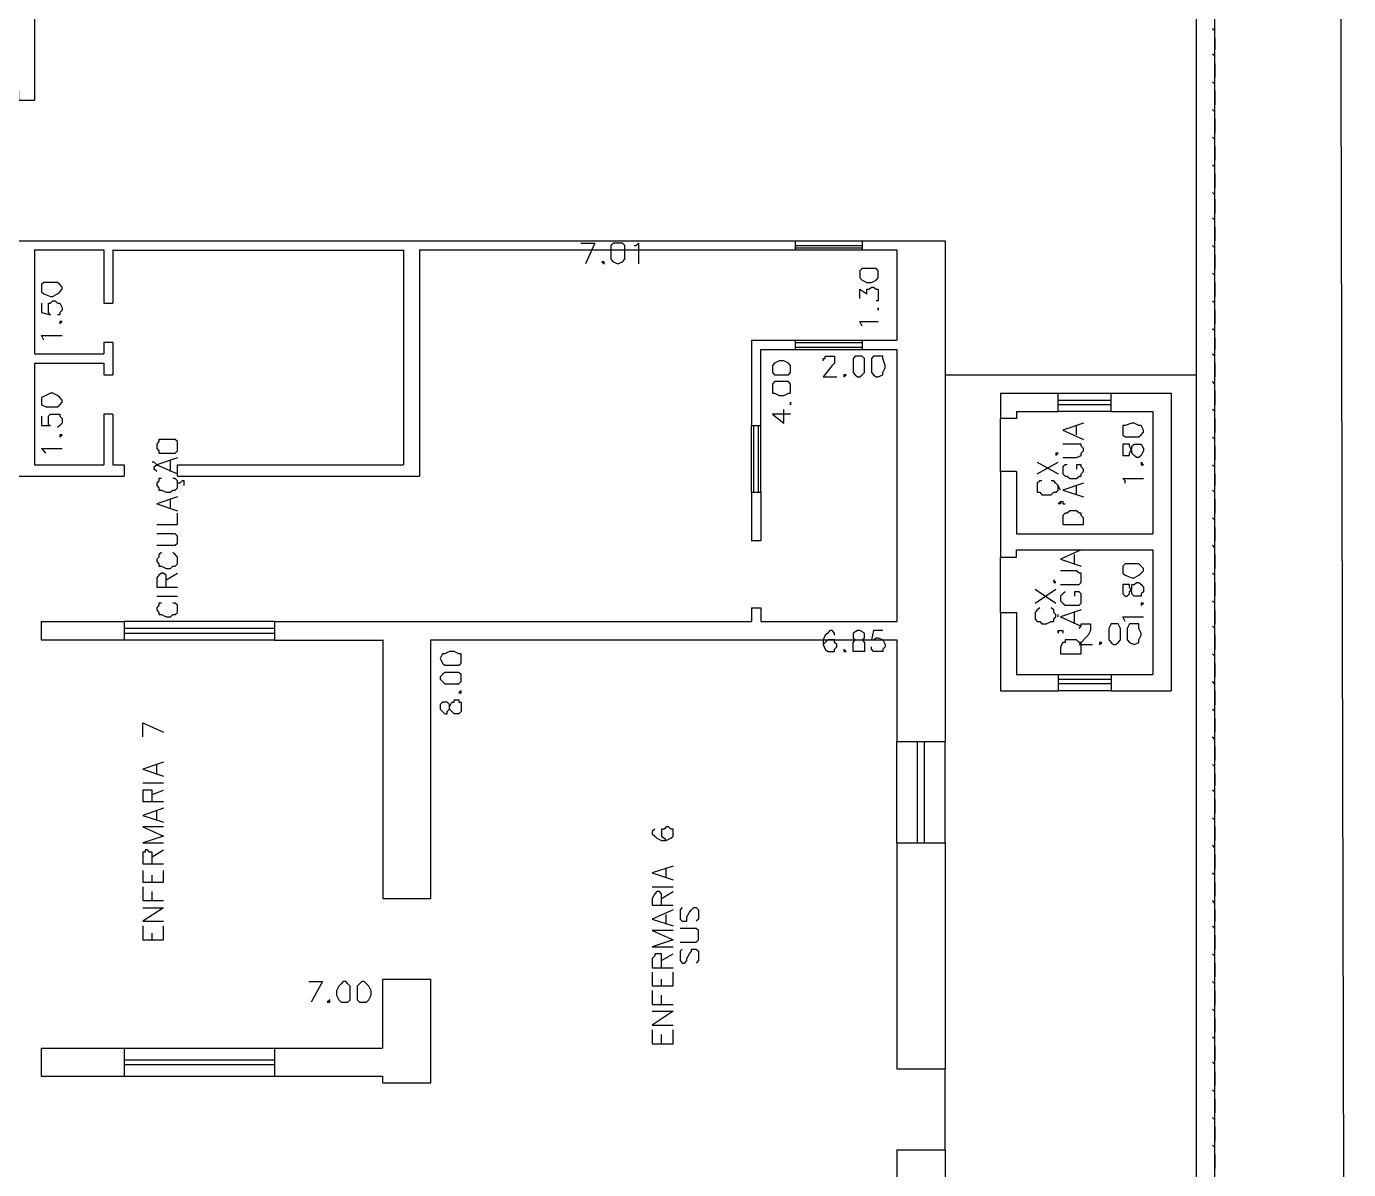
# Model space of a CAD drawing. Header units: millimetres. Extents: x -369 to -70, y -1414 to -1185.
# Drawn here: x -152.3 to -132.9, y -1323.17 to -1306.4 of the extents above; entities that cross this region are included whole.
import ezdxf

# ---------------------------------------------------------------- set-up
doc = ezdxf.new("R2010")
doc.units = ezdxf.units.MM
doc.header["$MEASUREMENT"] = 0
for name, color, linetype in [('10', 10, 'Continuous'), ('14', 14, 'Continuous'), ('50', 50, 'Continuous'), ('6', 6, 'Continuous'), ('8', 8, 'Continuous')]:
    doc.layers.add(name, color=color, linetype=linetype)

msp = doc.modelspace()

# ---------------------------------------------------------------- linework, layer by layer
at = {"layer": '10'}
for points in [[(-152.186, -1302.169), (-152.186, -1307.48)], [(-152.421, -1307.344), (-152.421, -1307.48), (-152.186, -1307.48)], [(-152.421, -1309.546), (-141.02, -1309.546)], [(-141.02, -1309.546), (-141.02, -1309.678)], [(-140.037, -1309.546), (-138.818, -1309.546)], [(-140.037, -1309.546), (-140.037, -1309.678)], [(-138.818, -1309.546), (-138.818, -1316.888)], [(-152.186, -1309.678), (-151.17, -1309.678)], [(-152.186, -1309.678), (-152.186, -1311.201)], [(-151.17, -1309.678), (-151.17, -1310.458)], [(-151.035, -1309.678), (-151.035, -1310.458)], [(-151.035, -1309.682), (-146.77, -1309.682)], [(-146.77, -1309.678), (-146.77, -1312.827)], [(-146.535, -1309.678), (-141.02, -1309.678)], [(-146.535, -1309.678), (-146.535, -1312.995)], [(-140.037, -1309.678), (-139.529, -1309.678)], [(-139.529, -1309.678), (-139.529, -1311.001)], [(-151.17, -1310.458), (-151.035, -1310.458)], [(-151.035, -1311.033), (-151.17, -1311.033), (-151.17, -1311.033), (-151.17, -1311.201)], [(-151.035, -1311.033), (-151.035, -1311.509)], [(-141.663, -1311.001), (-141.02, -1311.001)], [(-141.663, -1311.001), (-141.663, -1312.252), (-141.663, -1312.252), (-141.527, -1312.252), (-141.527, -1312.252), (-141.527, -1311.137)], [(-141.527, -1311.137), (-141.02, -1311.137)], [(-141.02, -1311.001), (-141.02, -1311.137)], [(-140.037, -1311.001), (-139.529, -1311.001)], [(-140.037, -1311.001), (-140.037, -1311.137)], [(-140.037, -1311.137), (-139.529, -1311.137)], [(-139.529, -1311.137), (-139.529, -1315.129)], [(-152.186, -1311.201), (-151.17, -1311.201)], [(-152.186, -1311.337), (-151.17, -1311.337)], [(-152.186, -1311.337), (-152.186, -1312.827)], [(-151.17, -1311.337), (-151.17, -1311.509), (-151.035, -1311.509)], [(-138.006, -1311.776), (-137.163, -1311.776)], [(-138.006, -1311.776), (-138.006, -1312.152)], [(-137.163, -1312.048), (-137.163, -1311.776)], [(-136.384, -1312.048), (-136.384, -1311.776)], [(-136.384, -1311.776), (-135.505, -1311.776)], [(-135.505, -1311.776), (-135.505, -1316.144)], [(-151.035, -1312.084), (-151.17, -1312.084), (-151.17, -1312.084), (-151.17, -1312.827)], [(-151.035, -1312.084), (-151.035, -1312.827)], [(-137.771, -1312.048), (-137.163, -1312.048)], [(-137.771, -1312.048), (-137.771, -1312.152)], [(-136.384, -1312.048), (-135.772, -1312.048)], [(-135.772, -1312.048), (-135.772, -1313.843)], [(-137.771, -1312.152), (-138.006, -1312.152)], [(-152.186, -1312.827), (-151.17, -1312.827)], [(-151.035, -1312.827), (-150.867, -1312.827), (-150.867, -1312.995)], [(-150.087, -1312.827), (-146.77, -1312.827)], [(-150.087, -1312.995), (-150.087, -1312.827)], [(-158.851, -1312.995), (-150.867, -1312.995)], [(-150.087, -1312.995), (-146.535, -1312.995)], [(-137.771, -1312.927), (-138.006, -1312.927), (-138.006, -1312.927), (-138.006, -1314.182), (-138.006, -1314.182), (-137.771, -1314.182), (-137.771, -1314.182), (-137.771, -1314.078)], [(-137.771, -1312.927), (-137.771, -1313.843)], [(-141.663, -1313.231), (-141.663, -1313.942)], [(-141.663, -1313.231), (-141.527, -1313.231), (-141.527, -1313.231), (-141.527, -1313.942), (-141.527, -1313.942), (-141.663, -1313.942)], [(-137.771, -1313.843), (-135.772, -1313.843)], [(-137.771, -1314.078), (-135.772, -1314.078)], [(-135.772, -1314.078), (-135.772, -1315.905)], [(-141.663, -1314.926), (-141.663, -1315.129)], [(-141.663, -1314.926), (-141.527, -1314.926), (-141.527, -1314.926), (-141.527, -1315.129)], [(-138.006, -1314.993), (-138.006, -1316.144)], [(-138.006, -1314.993), (-137.771, -1314.993), (-137.771, -1314.993), (-137.771, -1315.905)], [(-152.086, -1315.129), (-150.867, -1315.129)], [(-152.086, -1315.129), (-152.086, -1315.397)], [(-150.867, -1315.129), (-150.867, -1315.397)], [(-148.669, -1315.129), (-141.663, -1315.129)], [(-148.665, -1315.129), (-148.665, -1315.397)], [(-141.527, -1315.129), (-139.529, -1315.129)], [(-152.086, -1315.397), (-150.867, -1315.397)], [(-148.669, -1315.401), (-147.078, -1315.401)], [(-147.074, -1315.397), (-147.074, -1319.19), (-147.074, -1319.19), (-146.367, -1319.19), (-146.367, -1315.397)], [(-146.367, -1315.397), (-139.529, -1315.397)], [(-139.529, -1315.397), (-139.529, -1316.888)], [(-137.771, -1315.905), (-137.163, -1315.905)], [(-137.163, -1315.905), (-137.163, -1316.144)], [(-136.384, -1315.905), (-136.384, -1316.144)], [(-136.384, -1315.905), (-135.772, -1315.905)], [(-138.006, -1316.144), (-137.163, -1316.144)], [(-136.384, -1316.144), (-135.505, -1316.144)], [(-139.529, -1316.888), (-138.818, -1316.888)], [(-139.529, -1318.374), (-138.818, -1318.374)], [(-139.529, -1318.374), (-139.529, -1321.691)], [(-138.818, -1318.374), (-138.818, -1321.691)], [(-147.074, -1321.388), (-147.074, -1320.373), (-146.367, -1320.373)], [(-146.367, -1321.895), (-146.367, -1320.373)], [(-152.086, -1321.388), (-150.867, -1321.388)], [(-152.086, -1321.388), (-152.086, -1321.795)], [(-150.867, -1321.388), (-150.867, -1321.795)], [(-148.669, -1321.388), (-147.078, -1321.388)], [(-148.665, -1321.388), (-148.665, -1321.795)], [(-152.086, -1321.795), (-150.867, -1321.795)], [(-148.669, -1321.795), (-147.078, -1321.795)], [(-147.074, -1321.895), (-147.074, -1321.795)], [(-139.529, -1321.691), (-138.818, -1321.691)], [(-147.074, -1321.895), (-146.367, -1321.895)], [(-139.529, -1322.878), (-138.818, -1322.878)], [(-139.529, -1322.878), (-139.529, -1323.386)], [(-138.818, -1322.878), (-138.818, -1331.235)]]:
    msp.add_lwpolyline(points, dxfattribs=at)
at = {"layer": '14'}
msp.add_lwpolyline([(-133.067, -1284.809), (-132.899, -1353.802)], dxfattribs=at)
at = {"layer": '50'}
for points in [[(-144.165, -1309.578), (-143.961, -1309.578), (-143.961, -1309.578), (-144.097, -1309.882)], [(-143.625, -1309.578), (-143.693, -1309.578), (-143.725, -1309.614), (-143.725, -1309.714), (-143.725, -1309.746), (-143.725, -1309.814), (-143.693, -1309.85), (-143.625, -1309.882), (-143.557, -1309.85), (-143.521, -1309.814), (-143.521, -1309.746), (-143.521, -1309.714), (-143.521, -1309.614), (-143.557, -1309.578), (-143.625, -1309.578)], [(-143.386, -1309.614), (-143.354, -1309.614), (-143.318, -1309.578), (-143.318, -1309.882)], [(-143.825, -1309.85), (-143.861, -1309.85), (-143.825, -1309.882), (-143.825, -1309.85)], [(-140.073, -1310.054), (-140.073, -1310.086), (-140.037, -1310.122), (-139.969, -1310.154), (-139.901, -1310.154), (-139.833, -1310.122), (-139.801, -1310.086), (-139.801, -1310.054), (-139.801, -1310.018), (-139.801, -1309.986), (-139.833, -1309.95), (-139.901, -1309.95), (-139.969, -1309.95), (-140.037, -1309.95), (-140.073, -1309.986), (-140.073, -1310.018), (-140.073, -1310.054)], [(-152.082, -1310.254), (-152.082, -1310.29), (-152.05, -1310.322), (-151.95, -1310.358), (-151.914, -1310.358), (-151.846, -1310.322), (-151.814, -1310.29), (-151.778, -1310.254), (-151.778, -1310.222), (-151.814, -1310.186), (-151.846, -1310.154), (-151.914, -1310.154), (-151.95, -1310.154), (-152.05, -1310.154), (-152.082, -1310.186), (-152.082, -1310.222), (-152.082, -1310.254)], [(-140.073, -1310.39), (-140.073, -1310.254), (-139.969, -1310.322), (-139.969, -1310.29), (-139.969, -1310.254), (-139.937, -1310.254), (-139.901, -1310.222), (-139.869, -1310.222), (-139.833, -1310.254), (-139.801, -1310.254), (-139.801, -1310.322), (-139.801, -1310.358), (-139.801, -1310.39), (-139.801, -1310.426), (-139.833, -1310.426)], [(-152.082, -1310.458), (-152.082, -1310.593), (-151.95, -1310.629), (-151.982, -1310.593), (-151.982, -1310.561), (-151.982, -1310.526), (-151.982, -1310.458), (-151.95, -1310.458), (-151.914, -1310.426), (-151.882, -1310.426), (-151.846, -1310.458), (-151.814, -1310.458), (-151.778, -1310.526), (-151.778, -1310.561), (-151.814, -1310.593), (-151.814, -1310.629), (-151.846, -1310.629)], [(-139.801, -1310.526), (-139.801, -1310.561), (-139.801, -1310.526)], [(-151.814, -1310.729), (-151.814, -1310.761), (-151.778, -1310.729), (-151.814, -1310.729)], [(-140.037, -1310.797), (-140.037, -1310.797), (-140.073, -1310.729), (-139.801, -1310.729)], [(-152.05, -1311.001), (-152.05, -1311.001), (-152.082, -1310.933), (-151.778, -1310.933)], [(-141.355, -1311.441), (-141.355, -1311.473), (-141.323, -1311.509), (-141.255, -1311.509), (-141.188, -1311.509), (-141.12, -1311.509), (-141.088, -1311.473), (-141.088, -1311.441), (-141.088, -1311.405), (-141.088, -1311.373), (-141.12, -1311.337), (-141.188, -1311.305), (-141.255, -1311.305), (-141.323, -1311.337), (-141.355, -1311.373), (-141.355, -1311.405), (-141.355, -1311.441)], [(-140.612, -1311.305), (-140.612, -1311.269), (-140.58, -1311.269), (-140.58, -1311.237), (-140.544, -1311.237), (-140.476, -1311.237), (-140.444, -1311.237), (-140.444, -1311.269), (-140.444, -1311.305), (-140.444, -1311.337), (-140.476, -1311.373), (-140.612, -1311.541), (-140.408, -1311.541)], [(-140.105, -1311.237), (-140.14, -1311.237), (-140.172, -1311.269), (-140.172, -1311.373), (-140.172, -1311.405), (-140.172, -1311.473), (-140.14, -1311.509), (-140.105, -1311.541), (-140.073, -1311.541), (-140.037, -1311.509), (-140.005, -1311.473), (-140.005, -1311.405), (-140.005, -1311.373), (-140.005, -1311.269), (-140.037, -1311.237), (-140.073, -1311.237), (-140.105, -1311.237)], [(-139.833, -1311.237), (-139.869, -1311.237), (-139.901, -1311.269), (-139.901, -1311.373), (-139.901, -1311.405), (-139.901, -1311.473), (-139.869, -1311.509), (-139.833, -1311.541), (-139.801, -1311.541), (-139.733, -1311.509), (-139.733, -1311.473), (-139.701, -1311.405), (-139.701, -1311.373), (-139.733, -1311.269), (-139.733, -1311.237), (-139.801, -1311.237), (-139.833, -1311.237)], [(-140.308, -1311.509), (-140.308, -1311.509), (-140.308, -1311.541), (-140.272, -1311.509), (-140.308, -1311.509)], [(-141.355, -1311.708), (-141.355, -1311.776), (-141.323, -1311.776), (-141.255, -1311.812), (-141.188, -1311.812), (-141.12, -1311.776), (-141.088, -1311.776), (-141.088, -1311.708), (-141.088, -1311.676), (-141.088, -1311.645), (-141.12, -1311.609), (-141.188, -1311.609), (-141.255, -1311.609), (-141.323, -1311.609), (-141.355, -1311.645), (-141.355, -1311.676), (-141.355, -1311.708)], [(-152.082, -1311.912), (-152.082, -1311.948), (-152.018, -1311.98), (-151.95, -1311.98), (-151.914, -1311.98), (-151.846, -1311.98), (-151.814, -1311.948), (-151.778, -1311.912), (-151.778, -1311.88), (-151.814, -1311.844), (-151.846, -1311.812), (-151.914, -1311.776), (-151.95, -1311.776), (-152.018, -1311.812), (-152.082, -1311.844), (-152.082, -1311.88), (-152.082, -1311.912)], [(-141.088, -1311.912), (-141.088, -1311.948), (-141.088, -1311.912)], [(-152.082, -1312.116), (-152.082, -1312.252), (-151.95, -1312.252), (-151.982, -1312.252), (-151.982, -1312.216), (-151.982, -1312.152), (-151.982, -1312.116), (-151.95, -1312.084), (-151.914, -1312.084), (-151.882, -1312.084), (-151.814, -1312.084), (-151.814, -1312.116), (-151.778, -1312.152), (-151.778, -1312.216), (-151.814, -1312.252), (-151.846, -1312.284)], [(-141.088, -1312.084), (-141.355, -1312.084), (-141.355, -1312.084), (-141.188, -1312.216), (-141.188, -1312.016)], [(-136.788, -1312.216), (-137.095, -1312.32), (-137.095, -1312.32), (-136.788, -1312.456)], [(-136.891, -1312.388), (-136.891, -1312.252)], [(-136.212, -1312.352), (-136.212, -1312.388), (-136.18, -1312.42), (-136.08, -1312.42), (-136.044, -1312.42), (-135.976, -1312.42), (-135.944, -1312.388), (-135.908, -1312.352), (-135.908, -1312.32), (-135.944, -1312.252), (-135.976, -1312.252), (-136.044, -1312.216), (-136.08, -1312.216), (-136.18, -1312.252), (-136.212, -1312.252), (-136.212, -1312.32), (-136.212, -1312.352)], [(-151.814, -1312.388), (-151.814, -1312.42), (-151.778, -1312.388), (-151.814, -1312.388)], [(-150.391, -1312.592), (-150.359, -1312.624), (-150.359, -1312.66), (-150.323, -1312.66), (-150.255, -1312.66), (-150.187, -1312.66), (-150.155, -1312.66), (-150.119, -1312.66), (-150.087, -1312.624), (-150.087, -1312.592), (-150.087, -1312.524), (-150.087, -1312.488), (-150.119, -1312.456), (-150.155, -1312.456), (-150.187, -1312.456), (-150.255, -1312.456), (-150.323, -1312.456), (-150.359, -1312.456), (-150.359, -1312.488), (-150.391, -1312.524), (-150.391, -1312.592)], [(-152.018, -1312.66), (-152.05, -1312.624), (-152.082, -1312.592), (-151.778, -1312.592)], [(-137.195, -1312.66), (-137.195, -1312.692), (-137.163, -1312.66), (-137.195, -1312.66)], [(-137.095, -1312.724), (-136.891, -1312.724), (-136.824, -1312.692), (-136.824, -1312.66), (-136.788, -1312.624), (-136.788, -1312.592), (-136.824, -1312.556), (-136.824, -1312.524), (-136.891, -1312.524), (-137.095, -1312.524)], [(-136.212, -1312.624), (-136.212, -1312.692), (-136.18, -1312.692), (-136.148, -1312.692), (-136.112, -1312.692), (-136.112, -1312.66), (-136.08, -1312.592), (-136.08, -1312.556), (-136.044, -1312.524), (-136.012, -1312.524), (-135.976, -1312.524), (-135.944, -1312.524), (-135.908, -1312.592), (-135.908, -1312.624), (-135.944, -1312.692), (-135.976, -1312.724), (-136.012, -1312.724), (-136.044, -1312.692), (-136.08, -1312.66), (-136.08, -1312.624), (-136.112, -1312.556), (-136.112, -1312.524), (-136.148, -1312.524), (-136.18, -1312.524), (-136.212, -1312.524), (-136.212, -1312.592), (-136.212, -1312.624)], [(-150.391, -1312.927), (-150.427, -1312.895), (-150.427, -1312.895), (-150.427, -1312.859), (-150.427, -1312.859), (-150.427, -1312.859), (-150.391, -1312.827), (-150.427, -1312.791), (-150.459, -1312.791)], [(-150.087, -1312.728), (-150.391, -1312.827), (-150.391, -1312.827), (-150.087, -1312.963)], [(-150.187, -1312.927), (-150.187, -1312.76)], [(-137.467, -1312.963), (-137.163, -1312.791)], [(-137.467, -1312.791), (-137.163, -1312.963)], [(-137.027, -1312.827), (-137.059, -1312.827), (-137.095, -1312.859), (-137.095, -1312.895), (-137.095, -1312.927), (-137.095, -1312.963), (-137.059, -1312.995), (-137.027, -1312.995), (-136.991, -1313.031), (-136.891, -1313.031), (-136.855, -1312.995), (-136.824, -1312.995), (-136.824, -1312.963), (-136.788, -1312.927), (-136.788, -1312.895), (-136.824, -1312.859), (-136.824, -1312.827), (-136.855, -1312.827), (-136.891, -1312.827), (-136.891, -1312.827), (-136.891, -1312.895)], [(-135.944, -1312.827), (-135.944, -1312.827), (-135.908, -1312.827), (-135.944, -1312.791), (-135.944, -1312.827)], [(-150.323, -1313.031), (-150.359, -1313.031), (-150.359, -1313.063), (-150.391, -1313.099), (-150.391, -1313.131), (-150.359, -1313.167), (-150.359, -1313.199), (-150.323, -1313.199), (-150.255, -1313.231), (-150.187, -1313.231), (-150.155, -1313.199), (-150.119, -1313.199), (-150.087, -1313.167), (-150.087, -1313.131), (-150.087, -1313.099), (-150.087, -1313.063), (-150.119, -1313.031), (-150.155, -1313.031)], [(-149.988, -1313.131), (-149.988, -1313.131), (-149.988, -1313.099), (-149.988, -1313.063), (-150.02, -1313.063), (-150.051, -1313.099), (-150.087, -1313.099)], [(-137.399, -1313.063), (-137.431, -1313.063), (-137.467, -1313.099), (-137.467, -1313.131), (-137.467, -1313.199), (-137.467, -1313.231), (-137.431, -1313.231), (-137.399, -1313.267), (-137.363, -1313.267), (-137.295, -1313.267), (-137.263, -1313.267), (-137.227, -1313.231), (-137.195, -1313.231), (-137.163, -1313.199), (-137.163, -1313.131), (-137.195, -1313.099), (-137.227, -1313.063), (-137.263, -1313.063)], [(-136.18, -1313.099), (-136.18, -1313.063), (-136.212, -1313.031), (-135.908, -1313.031)], [(-137.127, -1313.199), (-137.163, -1313.131)], [(-136.788, -1313.099), (-137.095, -1313.199), (-137.095, -1313.199), (-136.788, -1313.299)], [(-136.891, -1313.267), (-136.891, -1313.131)], [(-150.087, -1313.299), (-150.391, -1313.403), (-150.391, -1313.403), (-150.087, -1313.503)], [(-150.187, -1313.471), (-150.187, -1313.335)], [(-137.127, -1313.367), (-137.127, -1313.403), (-137.163, -1313.403), (-137.127, -1313.367), (-137.095, -1313.367), (-137.095, -1313.403), (-137.059, -1313.403)], [(-150.391, -1313.707), (-150.087, -1313.707), (-150.087, -1313.539)], [(-137.095, -1313.707), (-136.788, -1313.707), (-136.788, -1313.707), (-136.788, -1313.607), (-136.824, -1313.571), (-136.824, -1313.539), (-136.855, -1313.539), (-136.891, -1313.503), (-136.991, -1313.503), (-137.027, -1313.539), (-137.059, -1313.539), (-137.095, -1313.571), (-137.095, -1313.607), (-137.095, -1313.707)], [(-150.391, -1314.01), (-150.187, -1314.01), (-150.119, -1314.01), (-150.087, -1313.978), (-150.087, -1313.942), (-150.087, -1313.91), (-150.087, -1313.874), (-150.119, -1313.843), (-150.187, -1313.843), (-150.391, -1313.843)], [(-150.323, -1314.114), (-150.359, -1314.146), (-150.359, -1314.182), (-150.391, -1314.214), (-150.391, -1314.246), (-150.359, -1314.282), (-150.359, -1314.314), (-150.323, -1314.314), (-150.255, -1314.35), (-150.187, -1314.35), (-150.155, -1314.314), (-150.119, -1314.314), (-150.087, -1314.282), (-150.087, -1314.246), (-150.087, -1314.214), (-150.087, -1314.182), (-150.119, -1314.146), (-150.155, -1314.114)], [(-136.824, -1314.078), (-137.127, -1314.214), (-137.127, -1314.214), (-136.824, -1314.314)], [(-136.923, -1314.282), (-136.923, -1314.146)], [(-150.255, -1314.622), (-150.255, -1314.486), (-150.255, -1314.45), (-150.291, -1314.418), (-150.323, -1314.418), (-150.359, -1314.45), (-150.391, -1314.486), (-150.391, -1314.622), (-150.391, -1314.622), (-150.087, -1314.622)], [(-150.255, -1314.518), (-150.087, -1314.418)], [(-137.127, -1314.586), (-136.891, -1314.586), (-136.855, -1314.586), (-136.824, -1314.554), (-136.824, -1314.518), (-136.824, -1314.486), (-136.824, -1314.418), (-136.855, -1314.418), (-136.891, -1314.382), (-137.127, -1314.382)], [(-136.212, -1314.382), (-136.212, -1314.418), (-136.18, -1314.45), (-136.08, -1314.486), (-136.044, -1314.486), (-135.976, -1314.45), (-135.944, -1314.418), (-135.908, -1314.382), (-135.908, -1314.35), (-135.944, -1314.314), (-135.976, -1314.282), (-136.044, -1314.282), (-136.08, -1314.282), (-136.18, -1314.282), (-136.212, -1314.314), (-136.212, -1314.35), (-136.212, -1314.382)], [(-137.227, -1314.554), (-137.227, -1314.554), (-137.195, -1314.554), (-137.227, -1314.518), (-137.227, -1314.554)], [(-136.212, -1314.69), (-136.212, -1314.722), (-136.18, -1314.754), (-136.148, -1314.754), (-136.112, -1314.722), (-136.112, -1314.69), (-136.08, -1314.654), (-136.08, -1314.586), (-136.044, -1314.586), (-136.012, -1314.554), (-135.976, -1314.554), (-135.944, -1314.586), (-135.908, -1314.622), (-135.908, -1314.69), (-135.944, -1314.722), (-135.944, -1314.754), (-135.976, -1314.754), (-136.012, -1314.754), (-136.044, -1314.754), (-136.08, -1314.722), (-136.08, -1314.69), (-136.112, -1314.622), (-136.112, -1314.586), (-136.148, -1314.586), (-136.18, -1314.586), (-136.212, -1314.586), (-136.212, -1314.622), (-136.212, -1314.69)], [(-150.391, -1314.758), (-150.087, -1314.758)], [(-137.499, -1314.858), (-137.195, -1314.654)], [(-137.499, -1314.654), (-137.195, -1314.858)], [(-137.059, -1314.69), (-137.059, -1314.69), (-137.095, -1314.722), (-137.127, -1314.754), (-137.127, -1314.822), (-137.095, -1314.858), (-137.059, -1314.89), (-136.991, -1314.89), (-136.923, -1314.89), (-136.891, -1314.89), (-136.855, -1314.89), (-136.824, -1314.858), (-136.824, -1314.822), (-136.824, -1314.754), (-136.824, -1314.722), (-136.855, -1314.69), (-136.891, -1314.69), (-136.923, -1314.69), (-136.923, -1314.69), (-136.923, -1314.754)], [(-150.323, -1314.858), (-150.359, -1314.858), (-150.359, -1314.89), (-150.391, -1314.926), (-150.391, -1314.958), (-150.359, -1314.993), (-150.359, -1315.025), (-150.323, -1315.025), (-150.255, -1315.061), (-150.187, -1315.061), (-150.155, -1315.025), (-150.119, -1315.025), (-150.087, -1314.993), (-150.087, -1314.958), (-150.087, -1314.926), (-150.087, -1314.89), (-150.119, -1314.858), (-150.155, -1314.858)], [(-137.431, -1314.926), (-137.467, -1314.958), (-137.499, -1314.993), (-137.499, -1315.025), (-137.499, -1315.061), (-137.499, -1315.093), (-137.467, -1315.129), (-137.431, -1315.129), (-137.399, -1315.161), (-137.331, -1315.161), (-137.263, -1315.129), (-137.227, -1315.129), (-137.227, -1315.093), (-137.195, -1315.061), (-137.195, -1315.025), (-137.227, -1314.993), (-137.227, -1314.958), (-137.263, -1314.926)], [(-137.163, -1315.061), (-137.163, -1315.025)], [(-136.824, -1314.958), (-137.127, -1315.061), (-137.127, -1315.061), (-136.824, -1315.197)], [(-136.923, -1315.161), (-136.923, -1314.993)], [(-135.944, -1314.858), (-135.944, -1314.89), (-135.908, -1314.858), (-135.944, -1314.858)], [(-136.855, -1315.229), (-136.855, -1315.229), (-136.824, -1315.197), (-136.824, -1315.161), (-136.788, -1315.161), (-136.72, -1315.161), (-136.688, -1315.161), (-136.688, -1315.197), (-136.688, -1315.229), (-136.688, -1315.261), (-136.72, -1315.329), (-136.855, -1315.465), (-136.656, -1315.465)], [(-136.348, -1315.161), (-136.384, -1315.161), (-136.416, -1315.229), (-136.416, -1315.297), (-136.416, -1315.329), (-136.416, -1315.397), (-136.384, -1315.433), (-136.348, -1315.465), (-136.316, -1315.465), (-136.28, -1315.433), (-136.248, -1315.397), (-136.248, -1315.329), (-136.248, -1315.297), (-136.248, -1315.229), (-136.28, -1315.161), (-136.316, -1315.161), (-136.348, -1315.161)], [(-136.18, -1315.129), (-136.18, -1315.129), (-136.212, -1315.061), (-135.908, -1315.061)], [(-136.044, -1315.161), (-136.112, -1315.161), (-136.148, -1315.229), (-136.148, -1315.297), (-136.148, -1315.329), (-136.148, -1315.397), (-136.112, -1315.433), (-136.044, -1315.465), (-135.976, -1315.433), (-135.976, -1315.397), (-135.944, -1315.329), (-135.944, -1315.297), (-135.976, -1315.229), (-135.976, -1315.161), (-136.044, -1315.161)], [(-140.444, -1315.329), (-140.444, -1315.297), (-140.476, -1315.261), (-140.512, -1315.261), (-140.544, -1315.297), (-140.58, -1315.329), (-140.612, -1315.397), (-140.612, -1315.465), (-140.58, -1315.533), (-140.544, -1315.569), (-140.512, -1315.569), (-140.444, -1315.569), (-140.444, -1315.533), (-140.408, -1315.501), (-140.408, -1315.465), (-140.444, -1315.433), (-140.444, -1315.397), (-140.512, -1315.397), (-140.544, -1315.397), (-140.58, -1315.433), (-140.612, -1315.465)], [(-140.105, -1315.261), (-140.172, -1315.297), (-140.172, -1315.329), (-140.172, -1315.365), (-140.14, -1315.397), (-140.073, -1315.397), (-140.037, -1315.397), (-140.005, -1315.433), (-140.005, -1315.465), (-140.005, -1315.501), (-140.005, -1315.533), (-140.005, -1315.569), (-140.073, -1315.569), (-140.105, -1315.569), (-140.172, -1315.569), (-140.172, -1315.533), (-140.172, -1315.501), (-140.172, -1315.465), (-140.172, -1315.433), (-140.14, -1315.397), (-140.105, -1315.397), (-140.037, -1315.397), (-140.005, -1315.365), (-140.005, -1315.329), (-140.005, -1315.297), (-140.073, -1315.261), (-140.105, -1315.261)], [(-139.733, -1315.261), (-139.869, -1315.261), (-139.901, -1315.397), (-139.869, -1315.397), (-139.833, -1315.365), (-139.801, -1315.365), (-139.733, -1315.397), (-139.701, -1315.465), (-139.701, -1315.501), (-139.733, -1315.533), (-139.733, -1315.569), (-139.801, -1315.569), (-139.833, -1315.569), (-139.869, -1315.569), (-139.901, -1315.533), (-139.901, -1315.501)], [(-137.163, -1315.261), (-137.163, -1315.261), (-137.163, -1315.297), (-137.163, -1315.261), (-137.127, -1315.261), (-137.095, -1315.261), (-137.095, -1315.297)], [(-137.127, -1315.601), (-136.824, -1315.601), (-136.824, -1315.601), (-136.824, -1315.501), (-136.824, -1315.433), (-136.855, -1315.433), (-136.891, -1315.397), (-136.923, -1315.397), (-136.991, -1315.397), (-137.059, -1315.397), (-137.059, -1315.433), (-137.095, -1315.433), (-137.127, -1315.501), (-137.127, -1315.601)], [(-146.231, -1315.669), (-146.195, -1315.737), (-146.163, -1315.769), (-146.095, -1315.769), (-146.027, -1315.769), (-145.959, -1315.769), (-145.923, -1315.737), (-145.923, -1315.669), (-145.923, -1315.601), (-145.959, -1315.601), (-146.027, -1315.569), (-146.095, -1315.569), (-146.163, -1315.601), (-146.195, -1315.601), (-146.231, -1315.669)], [(-140.308, -1315.533), (-140.308, -1315.569), (-140.272, -1315.569), (-140.308, -1315.533)], [(-136.552, -1315.433), (-136.552, -1315.433), (-136.552, -1315.465), (-136.52, -1315.433), (-136.552, -1315.433)], [(-146.231, -1315.973), (-146.195, -1316.009), (-146.163, -1316.041), (-146.095, -1316.041), (-146.027, -1316.041), (-145.959, -1316.041), (-145.923, -1316.009), (-145.923, -1315.973), (-145.923, -1315.941), (-145.923, -1315.905), (-145.959, -1315.873), (-146.027, -1315.873), (-146.095, -1315.873), (-146.163, -1315.873), (-146.195, -1315.905), (-146.231, -1315.941), (-146.231, -1315.973)], [(-145.959, -1316.176), (-145.923, -1316.176), (-145.923, -1316.144), (-145.959, -1316.176)], [(-146.231, -1316.412), (-146.195, -1316.448), (-146.163, -1316.48), (-146.127, -1316.48), (-146.127, -1316.448), (-146.095, -1316.412), (-146.095, -1316.38), (-146.059, -1316.312), (-146.027, -1316.312), (-146.027, -1316.276), (-145.959, -1316.276), (-145.959, -1316.312), (-145.923, -1316.312), (-145.923, -1316.344), (-145.923, -1316.412), (-145.923, -1316.448), (-145.959, -1316.48), (-146.027, -1316.48), (-146.059, -1316.448), (-146.095, -1316.412), (-146.095, -1316.344), (-146.127, -1316.312), (-146.163, -1316.312), (-146.195, -1316.312), (-146.231, -1316.344), (-146.231, -1316.412)], [(-150.595, -1316.82), (-150.595, -1316.616), (-150.595, -1316.616), (-150.291, -1316.752)], [(-150.291, -1317.191), (-150.595, -1317.295), (-150.595, -1317.295), (-150.291, -1317.395)], [(-150.391, -1317.359), (-150.391, -1317.227)], [(-150.595, -1317.495), (-150.291, -1317.495)], [(-150.459, -1317.767), (-150.459, -1317.667), (-150.459, -1317.599), (-150.495, -1317.599), (-150.527, -1317.599), (-150.563, -1317.599), (-150.595, -1317.599), (-150.595, -1317.667), (-150.595, -1317.767), (-150.595, -1317.767), (-150.291, -1317.767)], [(-150.459, -1317.667), (-150.291, -1317.599)], [(-150.291, -1317.867), (-150.595, -1317.971), (-150.595, -1317.971), (-150.291, -1318.071)], [(-150.391, -1318.039), (-150.391, -1317.903)], [(-150.291, -1318.139), (-150.595, -1318.139), (-150.595, -1318.139), (-150.291, -1318.274), (-150.291, -1318.274), (-150.595, -1318.374), (-150.595, -1318.374), (-150.291, -1318.374)], [(-143.082, -1318.175), (-143.082, -1318.175), (-143.118, -1318.207), (-143.118, -1318.243), (-143.082, -1318.274), (-143.05, -1318.306), (-142.982, -1318.342), (-142.914, -1318.342), (-142.846, -1318.306), (-142.81, -1318.274), (-142.81, -1318.243), (-142.81, -1318.175), (-142.846, -1318.175), (-142.878, -1318.139), (-142.914, -1318.139), (-142.946, -1318.175), (-142.982, -1318.175), (-142.982, -1318.243), (-142.982, -1318.274), (-142.946, -1318.306), (-142.914, -1318.342)], [(-150.459, -1318.682), (-150.459, -1318.546), (-150.459, -1318.51), (-150.495, -1318.51), (-150.527, -1318.478), (-150.563, -1318.478), (-150.563, -1318.51), (-150.595, -1318.51), (-150.595, -1318.546), (-150.595, -1318.682), (-150.595, -1318.682), (-150.291, -1318.682)], [(-150.459, -1318.578), (-150.291, -1318.478)], [(-142.81, -1318.714), (-143.118, -1318.814), (-143.118, -1318.814), (-142.81, -1318.918)], [(-150.595, -1318.782), (-150.595, -1318.95), (-150.595, -1318.95), (-150.291, -1318.95)], [(-150.459, -1318.95), (-150.459, -1318.85)], [(-150.291, -1318.95), (-150.291, -1318.782)], [(-142.914, -1318.882), (-142.914, -1318.75)], [(-150.595, -1319.018), (-150.595, -1319.222), (-150.595, -1319.222), (-150.291, -1319.222)], [(-150.459, -1319.222), (-150.459, -1319.086)], [(-143.118, -1319.018), (-142.81, -1319.018)], [(-142.982, -1319.29), (-142.982, -1319.19), (-142.982, -1319.122), (-143.014, -1319.086), (-143.05, -1319.086), (-143.082, -1319.122), (-143.118, -1319.19), (-143.118, -1319.29), (-143.118, -1319.29), (-142.81, -1319.29)], [(-142.982, -1319.19), (-142.81, -1319.086)], [(-150.595, -1319.326), (-150.291, -1319.326), (-150.291, -1319.326), (-150.595, -1319.525), (-150.595, -1319.525), (-150.291, -1319.525)], [(-142.81, -1319.358), (-143.118, -1319.493), (-143.118, -1319.493), (-142.81, -1319.593)], [(-142.914, -1319.561), (-142.914, -1319.425)], [(-142.678, -1319.322), (-142.71, -1319.358), (-142.71, -1319.389), (-142.71, -1319.457), (-142.71, -1319.493), (-142.678, -1319.525), (-142.642, -1319.525), (-142.61, -1319.525), (-142.61, -1319.493), (-142.61, -1319.457), (-142.574, -1319.389), (-142.542, -1319.358), (-142.506, -1319.322), (-142.474, -1319.322), (-142.438, -1319.358), (-142.438, -1319.389), (-142.438, -1319.457), (-142.438, -1319.493), (-142.474, -1319.525)], [(-150.595, -1319.593), (-150.595, -1319.797), (-150.595, -1319.797), (-150.291, -1319.797)], [(-150.291, -1319.797), (-150.291, -1319.593)], [(-142.81, -1319.661), (-143.118, -1319.661), (-143.118, -1319.661), (-142.81, -1319.797), (-142.81, -1319.797), (-143.118, -1319.897), (-143.118, -1319.897), (-142.81, -1319.897)], [(-142.71, -1319.829), (-142.506, -1319.829), (-142.474, -1319.829), (-142.438, -1319.797), (-142.438, -1319.729), (-142.438, -1319.661), (-142.474, -1319.629), (-142.506, -1319.629), (-142.71, -1319.629)], [(-150.459, -1319.797), (-150.459, -1319.697)], [(-142.982, -1320.205), (-142.982, -1320.069), (-142.982, -1320.033), (-142.982, -1320.001), (-143.014, -1320.001), (-143.05, -1320.001), (-143.082, -1320.001), (-143.082, -1320.033), (-143.118, -1320.069), (-143.118, -1320.205), (-143.118, -1320.205), (-142.81, -1320.205)], [(-142.982, -1320.101), (-142.81, -1320.001)], [(-142.678, -1319.933), (-142.71, -1319.965), (-142.71, -1320.001), (-142.71, -1320.069), (-142.71, -1320.101), (-142.678, -1320.137), (-142.642, -1320.137), (-142.61, -1320.101), (-142.61, -1320.069), (-142.574, -1320.001), (-142.542, -1319.965), (-142.542, -1319.933), (-142.506, -1319.933), (-142.474, -1319.933), (-142.438, -1319.965), (-142.438, -1320.001), (-142.438, -1320.069), (-142.438, -1320.101), (-142.474, -1320.137)], [(-148.161, -1320.409), (-147.957, -1320.409), (-147.957, -1320.409), (-148.125, -1320.712)], [(-147.654, -1320.409), (-147.686, -1320.441), (-147.718, -1320.476), (-147.754, -1320.544), (-147.754, -1320.608), (-147.718, -1320.676), (-147.686, -1320.712), (-147.654, -1320.712), (-147.618, -1320.712), (-147.586, -1320.712), (-147.55, -1320.676), (-147.55, -1320.608), (-147.55, -1320.544), (-147.55, -1320.476), (-147.586, -1320.441), (-147.618, -1320.409), (-147.654, -1320.409)], [(-147.382, -1320.409), (-147.414, -1320.441), (-147.45, -1320.476), (-147.45, -1320.544), (-147.45, -1320.608), (-147.45, -1320.676), (-147.414, -1320.712), (-147.382, -1320.712), (-147.346, -1320.712), (-147.314, -1320.712), (-147.278, -1320.676), (-147.246, -1320.608), (-147.246, -1320.544), (-147.278, -1320.476), (-147.314, -1320.441), (-147.346, -1320.409), (-147.382, -1320.409)], [(-143.118, -1320.273), (-143.118, -1320.472), (-143.118, -1320.472), (-142.81, -1320.472)], [(-142.982, -1320.472), (-142.982, -1320.373)], [(-142.81, -1320.472), (-142.81, -1320.273)], [(-143.118, -1320.54), (-143.118, -1320.744), (-143.118, -1320.744), (-142.81, -1320.744)], [(-142.982, -1320.744), (-142.982, -1320.608)], [(-147.853, -1320.676), (-147.889, -1320.712), (-147.853, -1320.712), (-147.853, -1320.676)], [(-143.118, -1320.844), (-142.81, -1320.844), (-142.81, -1320.844), (-143.118, -1321.048), (-143.118, -1321.048), (-142.81, -1321.048)], [(-143.118, -1321.116), (-143.118, -1321.32), (-143.118, -1321.32), (-142.81, -1321.32)], [(-142.982, -1321.32), (-142.982, -1321.184)], [(-142.81, -1321.32), (-142.81, -1321.116)]]:
    msp.add_lwpolyline(points, dxfattribs=at)
at = {"layer": '6'}
for points in [[(-135.133, -1331.235), (-135.133, -1303.828)], [(-134.861, -1331.235), (-134.861, -1303.828)], [(-134.861, -1306.465), (-134.897, -1306.433)], [(-134.861, -1306.569), (-134.861, -1306.737)], [(-134.861, -1306.837), (-134.897, -1306.805)], [(-134.861, -1306.941), (-134.861, -1307.145)], [(-134.861, -1307.245), (-134.897, -1307.213)], [(-134.861, -1307.344), (-134.861, -1307.548)], [(-134.861, -1307.652), (-134.897, -1307.616)], [(-134.861, -1307.752), (-134.861, -1307.956)], [(-134.861, -1308.056), (-134.897, -1308.024)], [(-134.861, -1308.16), (-134.861, -1308.36)], [(-134.861, -1308.463), (-134.897, -1308.427)], [(-134.861, -1308.563), (-134.861, -1308.767)], [(-134.861, -1308.867), (-134.897, -1308.835)], [(-134.861, -1308.935), (-134.861, -1309.139)], [(-134.861, -1309.243), (-134.897, -1309.207)], [(-134.861, -1309.343), (-134.861, -1309.546)], [(-134.861, -1309.646), (-134.897, -1309.614)], [(-134.861, -1309.75), (-134.861, -1309.95)], [(-134.861, -1310.054), (-134.897, -1310.018)], [(-134.861, -1310.154), (-134.861, -1310.358)], [(-134.861, -1310.458), (-134.897, -1310.426)], [(-134.861, -1310.561), (-134.861, -1310.765)], [(-134.861, -1310.865), (-134.897, -1310.833)], [(-134.861, -1310.965), (-134.861, -1311.137)], [(-134.861, -1311.237), (-134.897, -1311.205)], [(-134.861, -1311.341), (-134.861, -1311.541)], [(-138.818, -1311.509), (-135.133, -1311.509)], [(-134.861, -1311.645), (-134.897, -1311.609)], [(-134.861, -1311.744), (-134.861, -1311.948)], [(-134.861, -1312.048), (-134.897, -1312.016)], [(-138.006, -1312.927), (-138.006, -1312.152)], [(-134.861, -1312.152), (-134.861, -1312.356)], [(-134.861, -1312.456), (-134.897, -1312.424)], [(-134.861, -1312.556), (-134.861, -1312.76)], [(-134.861, -1312.863), (-134.897, -1312.827)], [(-134.861, -1312.963), (-134.861, -1313.131)], [(-134.861, -1313.235), (-134.897, -1313.199)], [(-134.861, -1313.335), (-134.861, -1313.539)], [(-134.861, -1313.639), (-134.897, -1313.607)], [(-134.861, -1313.743), (-134.861, -1313.946)], [(-134.861, -1314.046), (-134.897, -1314.01)], [(-138.006, -1314.993), (-138.006, -1314.182)], [(-134.861, -1314.146), (-134.861, -1314.35)], [(-134.861, -1314.454), (-134.897, -1314.418)], [(-134.861, -1314.554), (-134.861, -1314.758)], [(-134.861, -1314.858), (-134.897, -1314.826)], [(-134.861, -1314.961), (-134.861, -1315.161)], [(-134.861, -1315.229), (-134.897, -1315.197)], [(-134.861, -1315.333), (-134.861, -1315.537)], [(-134.861, -1315.637), (-134.897, -1315.601)], [(-134.861, -1315.737), (-134.861, -1315.941)], [(-134.861, -1316.045), (-134.897, -1316.009)], [(-134.861, -1316.144), (-134.861, -1316.348)], [(-134.861, -1316.448), (-134.897, -1316.416)], [(-134.861, -1316.552), (-134.861, -1316.752)], [(-134.861, -1316.856), (-134.897, -1316.82)], [(-134.861, -1316.956), (-134.861, -1317.16)], [(-134.861, -1317.259), (-134.897, -1317.227)], [(-134.861, -1317.363), (-134.861, -1317.531)], [(-134.861, -1317.631), (-134.897, -1317.599)], [(-134.861, -1317.735), (-134.861, -1317.939)], [(-134.861, -1318.039), (-134.897, -1318.007)], [(-134.861, -1318.139), (-134.861, -1318.342)], [(-134.861, -1318.446), (-134.897, -1318.41)], [(-134.861, -1318.546), (-134.861, -1318.75)], [(-134.861, -1318.85), (-134.897, -1318.818)], [(-134.861, -1318.954), (-134.861, -1319.154)], [(-134.861, -1319.258), (-134.897, -1319.222)], [(-134.861, -1319.358), (-134.861, -1319.529)], [(-134.861, -1319.629), (-134.897, -1319.597)], [(-134.861, -1319.729), (-134.861, -1319.933)], [(-134.861, -1320.037), (-134.897, -1320.001)], [(-134.861, -1320.137), (-134.861, -1320.341)], [(-134.861, -1320.441), (-134.897, -1320.409)], [(-134.861, -1320.544), (-134.861, -1320.744)], [(-134.861, -1320.848), (-134.897, -1320.812)], [(-134.861, -1320.948), (-134.861, -1321.152)], [(-134.861, -1321.252), (-134.897, -1321.22)], [(-134.861, -1321.356), (-134.861, -1321.56)], [(-134.861, -1321.627), (-134.897, -1321.591)], [(-138.818, -1322.878), (-138.818, -1321.691)], [(-134.861, -1321.727), (-134.861, -1321.931)], [(-134.861, -1322.031), (-134.897, -1321.999)], [(-134.861, -1322.135), (-134.861, -1322.335)], [(-134.861, -1322.439), (-134.897, -1322.403)], [(-134.861, -1322.539), (-134.861, -1322.742)], [(-134.861, -1322.842), (-134.897, -1322.81)], [(-134.861, -1322.946), (-134.861, -1323.15)]]:
    msp.add_lwpolyline(points, dxfattribs=at)
at = {"layer": '8'}
for points in [[(-141.02, -1309.546), (-140.037, -1309.546)], [(-141.02, -1309.614), (-140.037, -1309.614)], [(-141.02, -1309.646), (-140.037, -1309.646)], [(-141.02, -1309.678), (-140.037, -1309.678)], [(-141.02, -1311.001), (-140.037, -1311.001)], [(-141.02, -1311.033), (-140.037, -1311.033)], [(-141.02, -1311.101), (-140.037, -1311.101)], [(-141.02, -1311.137), (-140.037, -1311.137)], [(-137.163, -1311.776), (-136.384, -1311.776)], [(-137.163, -1311.88), (-136.384, -1311.88)], [(-136.384, -1311.948), (-137.163, -1311.948)], [(-136.384, -1312.048), (-137.163, -1312.048)], [(-141.663, -1313.231), (-141.663, -1312.252)], [(-141.627, -1313.231), (-141.627, -1312.252)], [(-141.559, -1313.231), (-141.559, -1312.252)], [(-141.527, -1313.231), (-141.527, -1312.252)], [(-148.665, -1315.129), (-150.867, -1315.129)], [(-148.665, -1315.229), (-150.867, -1315.229)], [(-150.867, -1315.297), (-148.665, -1315.297)], [(-150.867, -1315.397), (-148.665, -1315.397)], [(-137.163, -1315.905), (-136.384, -1315.905)], [(-137.163, -1315.973), (-136.384, -1315.973)], [(-136.384, -1316.041), (-137.163, -1316.041)], [(-136.384, -1316.144), (-137.163, -1316.144)], [(-139.529, -1318.374), (-139.529, -1316.888)], [(-139.225, -1318.374), (-139.225, -1316.888)], [(-139.125, -1318.374), (-139.125, -1316.888)], [(-138.818, -1318.374), (-138.818, -1316.888)], [(-150.867, -1321.388), (-148.665, -1321.388)], [(-150.867, -1321.556), (-148.665, -1321.556)], [(-150.867, -1321.623), (-148.665, -1321.623)], [(-150.867, -1321.795), (-148.665, -1321.795)]]:
    msp.add_lwpolyline(points, dxfattribs=at)

doc.saveas('drawing.dxf')
